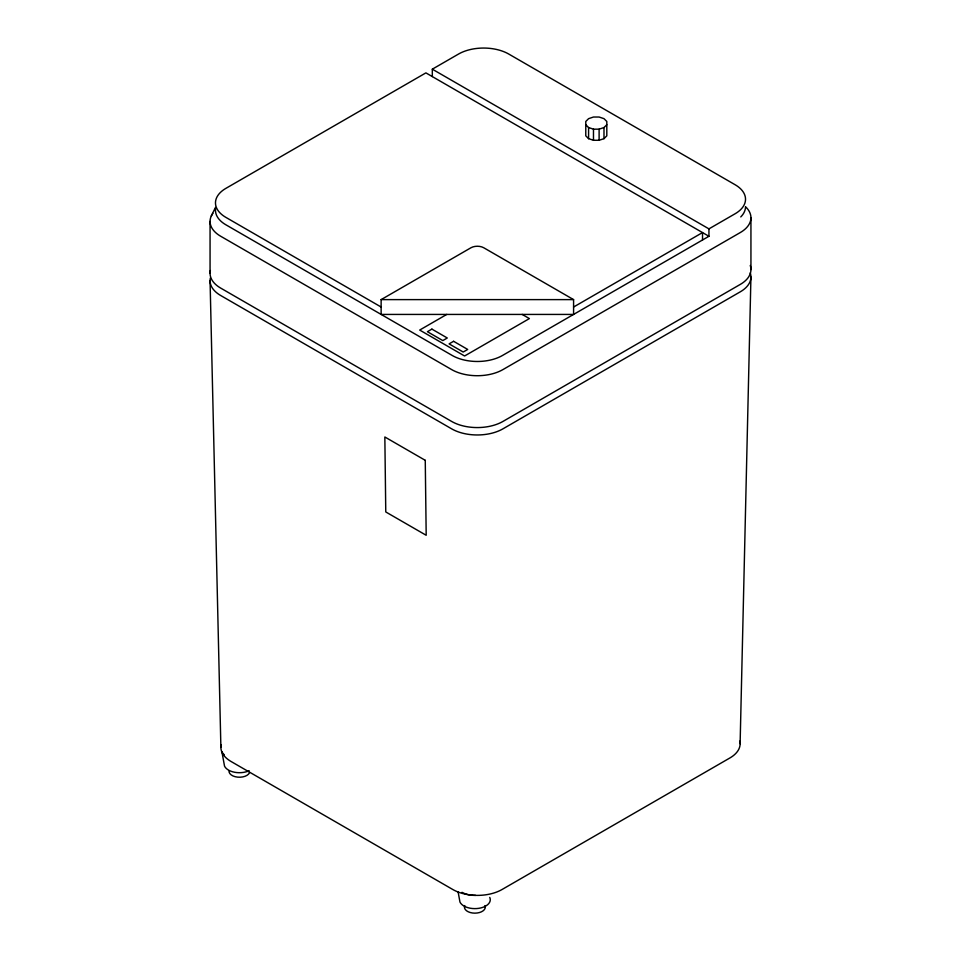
<?xml version="1.0" encoding="UTF-8"?>
<svg xmlns="http://www.w3.org/2000/svg" width="961" height="961" viewBox="0 0 961 961"><rect width="100%" height="100%" fill="white"/><g stroke="black" fill="none" stroke-linecap="round" stroke-linejoin="round"><path stroke-width="1.44" d="M740.114 743.73L750.937 276.984M211.3 216.009L215.492 207.42M585.778 124.726L588.588 127.549L593.478 129.17L599.111 129.17L603.988 127.549L606.811 124.726M603.988 138.66L606.811 135.837L606.811 121.47L603.988 118.659L599.111 117.026L593.478 117.026L588.588 118.659L585.778 121.47L585.778 135.837L588.588 138.66L593.478 140.282L599.111 140.282L603.988 138.66L603.988 127.549M432.318 69.18L458.493 54.068A35.557 20.529 0 0 1 508.789 54.068L735.105 184.728A35.557 20.529 0 0 1 735.105 213.762L708.942 228.874L432.318 69.18L432.318 76.58M381.133 299.616L470.938 247.77A9.069 5.237 0 0 1 483.767 247.77L573.585 299.616L573.585 314.427L381.133 314.427L381.133 299.616L573.585 299.616M446.757 314.427L419.693 330.055L464.595 355.99L529.391 318.584L522.195 314.427M573.585 307.027L702.527 232.574L702.527 239.986M708.942 228.874L708.942 236.286L502.507 355.462A35.557 20.529 0 0 1 452.211 355.462L225.895 224.802A35.557 20.529 0 0 1 215.781 207.6M708.942 236.286L425.903 72.88L225.895 188.356A35.557 20.529 0 0 0 225.895 217.39L381.133 307.027M458.121 891.952L459.959 902.031A15.424 8.901 0 0 0 478.842 908.325A15.424 8.901 0 0 0 489.75 897.418M210.063 280.696L220.886 747.286M750.937 217.727L750.937 269.585M599.111 129.17L599.111 140.282M593.478 129.17L593.478 140.282M588.588 127.549L588.588 138.66M210.063 221.426L210.063 273.284M484.933 905.574A10.427 6.018 0 0 1 474.854 913.154A10.427 6.018 0 0 1 464.788 905.574M475.551 895.376A18.139 10.475 0 0 1 462.025 892.325M249.5 772.764A10.427 6.018 0 0 1 237.607 777.137A10.427 6.018 0 0 1 229.042 770.674M224.225 754.709A18.139 10.475 0 0 1 221.895 751.694L224.526 766.109A15.424 8.901 0 0 0 249.163 770.71M212.825 213.414A36.29 20.95 0 0 0 220.694 236.25L451.634 369.577A36.29 20.95 0 0 0 502.951 369.577L740.306 232.538A36.29 20.95 0 0 0 746.072 207.252M745.532 206.651A35.557 20.529 0 0 1 740.763 216.922M739.826 741.099A34.836 20.109 0 0 1 729.916 757.953L502.05 889.502A34.836 20.109 0 0 1 452.787 889.502L231.084 761.508A34.836 20.109 0 0 1 221.174 744.655M750.241 272.9A36.29 20.95 0 0 1 740.306 291.808L502.951 428.834A36.29 20.95 0 0 1 451.634 428.834L220.694 295.507A36.29 20.95 0 0 1 210.375 277.957M750.241 265.488A36.29 20.95 0 0 1 740.306 284.396L502.951 421.435A36.29 20.95 0 0 1 451.634 421.435L220.694 288.096A36.29 20.95 0 0 1 210.375 270.546M431.897 329.106L427.405 331.701L442.805 340.59L447.285 337.996L431.897 329.106M453.592 341.299L449.099 343.882L463.214 352.038L467.707 349.444L453.592 341.299M425.255 460.319L384.844 436.979L385.769 511.949L426.191 535.277L425.255 460.319"/></g></svg>
